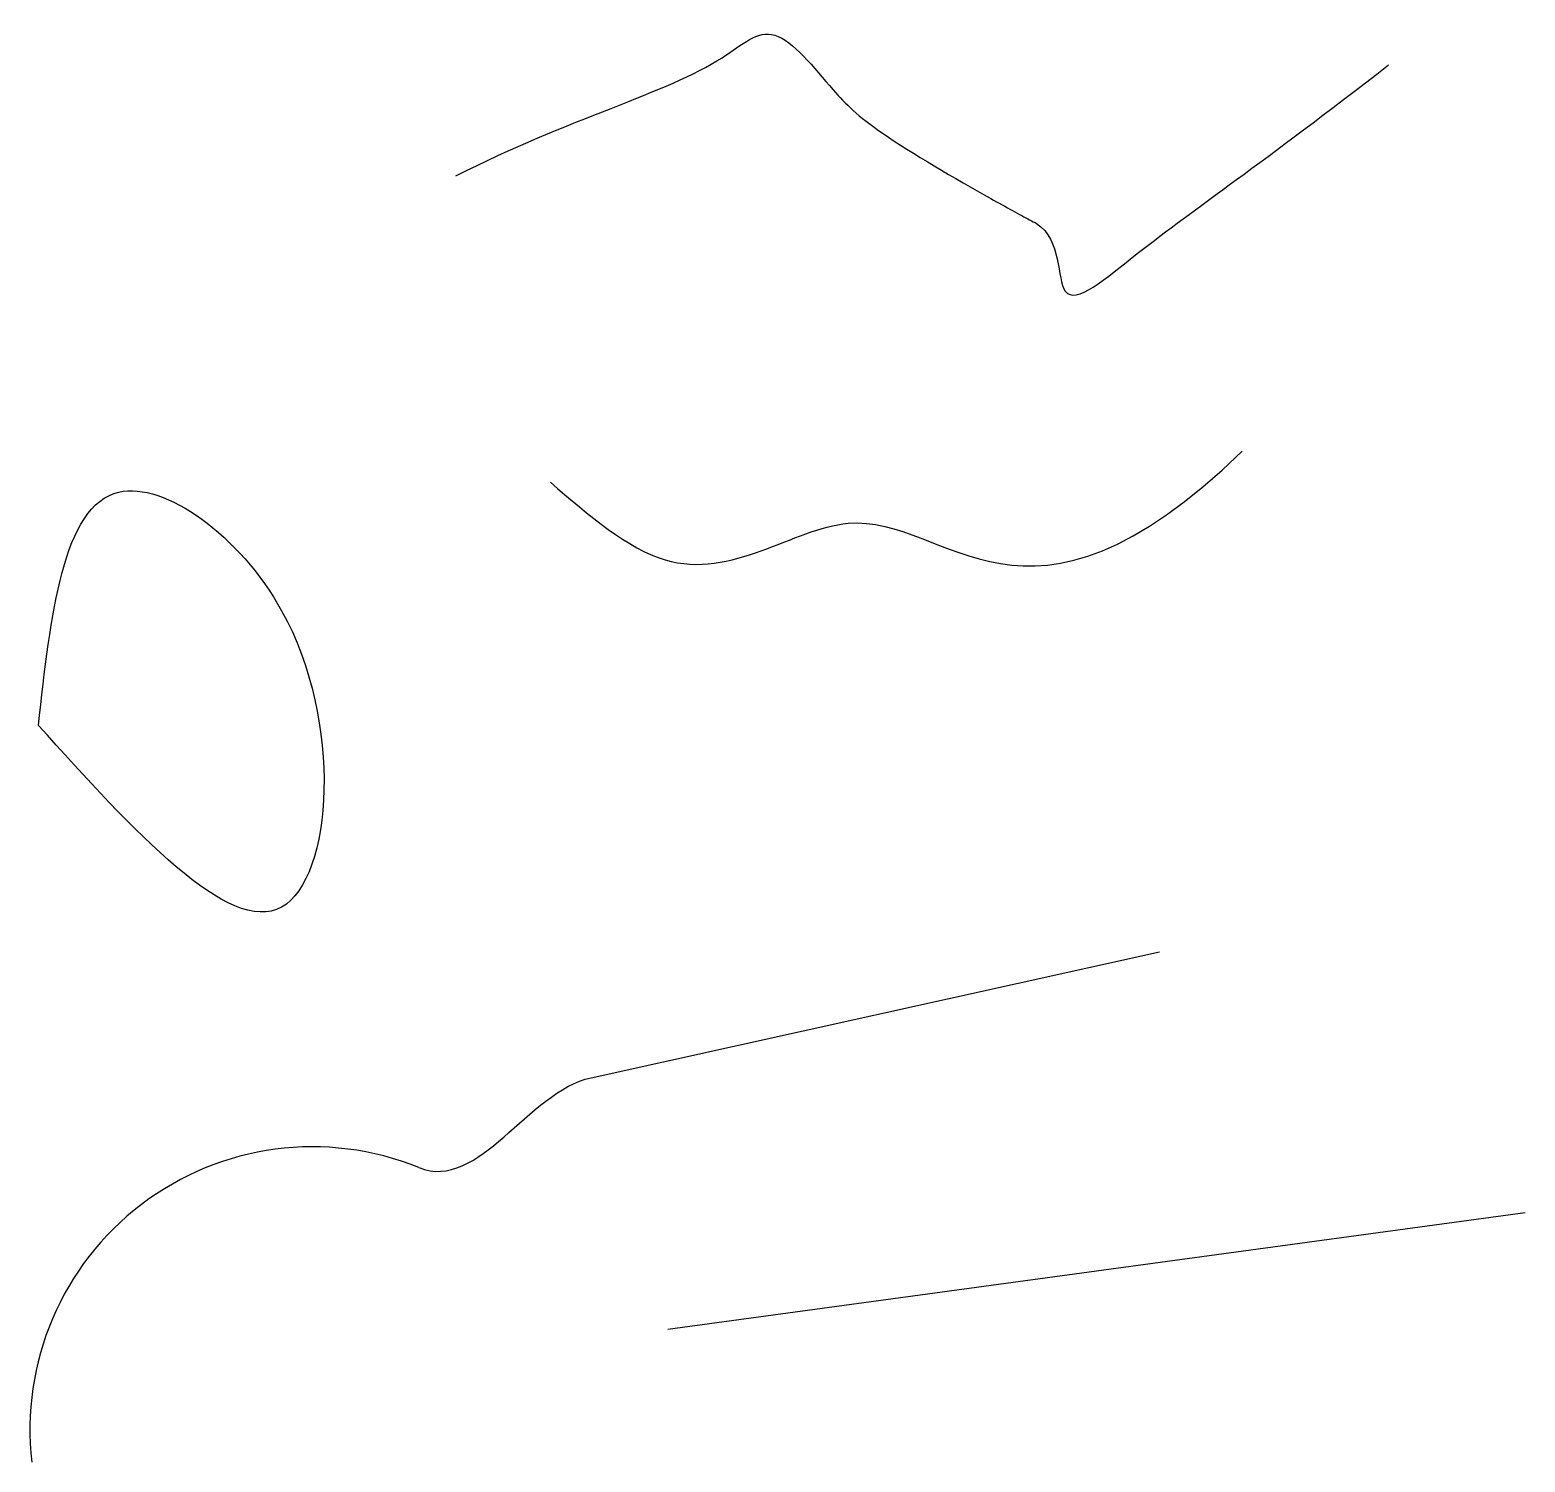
# Model space of a CAD drawing. Header units: millimetres. Extents: x 2183.26 to 2190.63, y 46.19 to 53.26.
import ezdxf

# ---------------------------------------------------------------- set-up
doc = ezdxf.new("R2010")
doc.units = ezdxf.units.MM

msp = doc.modelspace()

# ---------------------------------------------------------------- linework, layer by layer
for p, q in [((2186.0246, 48.0882), (2188.8279, 48.7086)), ((2186.4034, 46.8476), (2190.6311, 47.4226))]:
    msp.add_line(p, q)
msp.add_arc((2184.6506, 46.3535), 1.3937, 67.87194, 186.65021)
for points, knots in [([(2185.3582, 52.5361), (2185.9218, 52.823), (2186.5721, 52.9875), (2186.9214, 53.3317), (2187.1902, 52.9828), (2187.4016, 52.7668), (2187.9211, 52.465), (2188.1587, 52.3337), (2188.3475, 52.2395), (2188.292, 51.7911), (2188.7939, 52.2347), (2189.3294, 52.5956), (2189.958, 53.0832)], [0, 0, 0, 0, 1.230753, 1.683617, 2.157069, 2.462378, 2.795773, 2.944683, 2.985594, 3.471946, 4.047281, 4.987419, 4.987419, 4.987419, 4.987419]), ([(2185.8237, 51.0247), (2186.0148, 50.8608), (2186.5491, 50.4025), (2187.5819, 51.2659), (2188.1564, 50.1312), (2189.236, 51.1777)], [0, 0, 0, 0, 0.698694, 1.953582, 4.25408, 4.25408, 4.25408, 4.25408])]:
    msp.add_open_spline(points, degree=3, knots=knots)
msp.add_spline([(2183.299, 49.8257), (2184.4985, 48.9297), (2184.4985, 50.3916), (2183.6957, 50.9764), (2183.299, 49.8257)], degree=3)
msp.add_open_spline([(2185.1755, 47.6446), (2185.4713, 47.5243), (2185.7128, 48.0193), (2186.0246, 48.0882)], degree=3)

doc.saveas('drawing.dxf')
